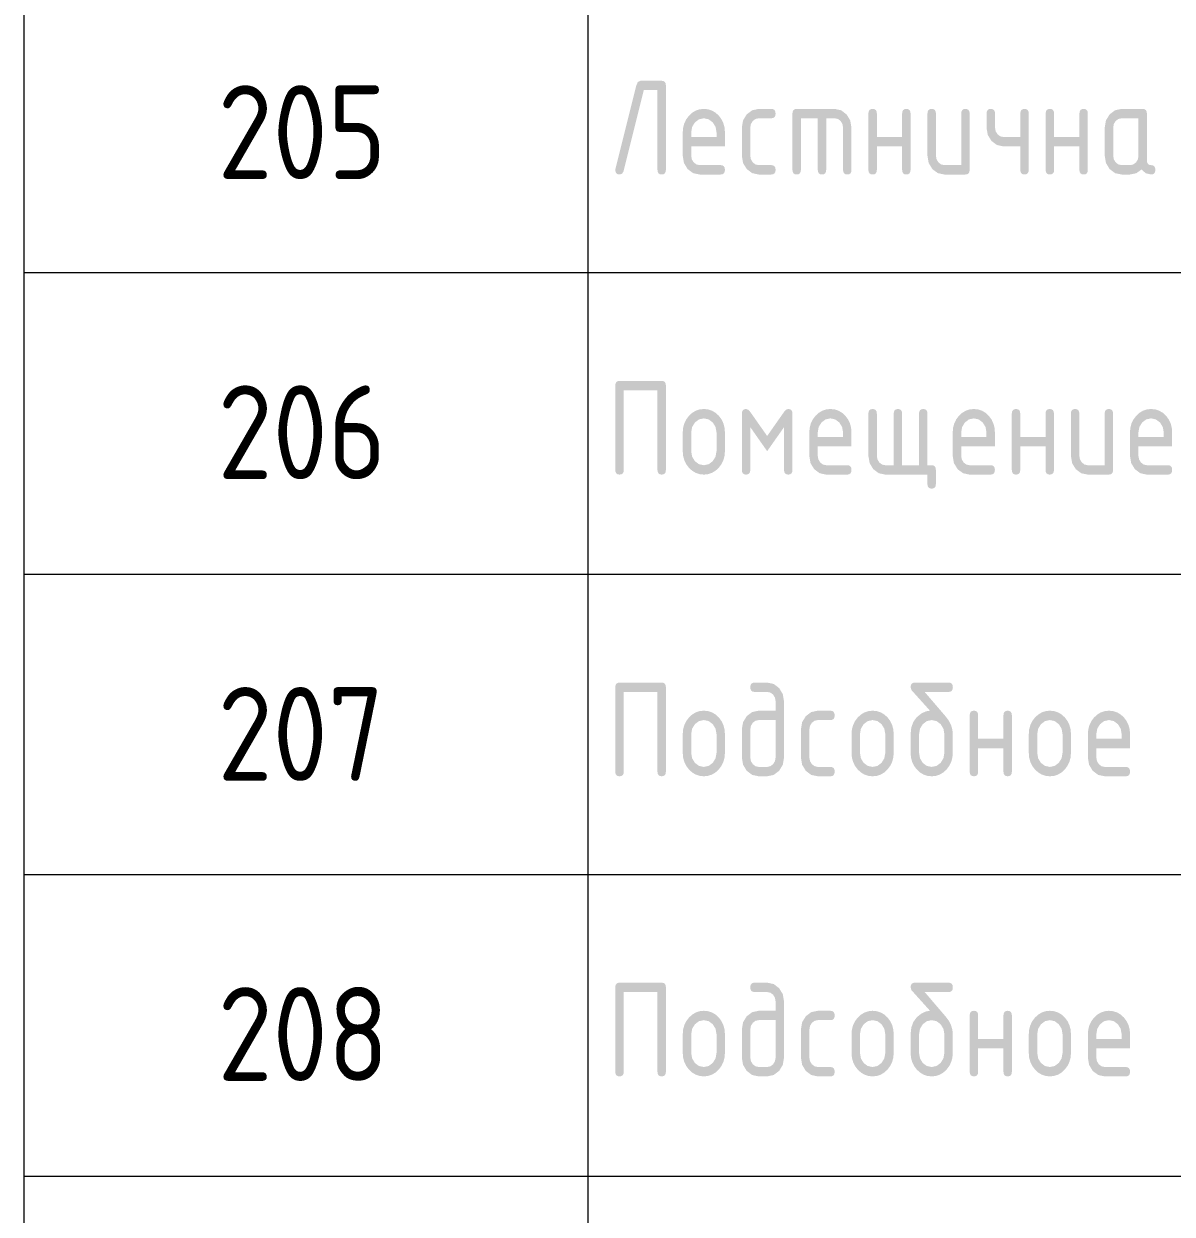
# Model space of a CAD drawing. Header units: millimetres. Extents: x -33838 to 476301, y -41806 to 120107.
# Drawn here: x 165623 to 168683, y 11794 to 14968 of the extents above; entities that cross this region are included whole.
import ezdxf

# ---------------------------------------------------------------- set-up
doc = ezdxf.new("R2010")
doc.units = ezdxf.units.MM
doc.layers.add('0_АР', color=8, linetype='Continuous', lineweight=20)
doc.styles.add('PIK', font='isocpeur.ttf', dxfattribs={"width": 0.9, "height": 250})

msp = doc.modelspace()

# ---------------------------------------------------------------- hatches: boundary and pattern name
at = {"layer": '0_АР'}
h = msp.add_hatch(color=7, dxfattribs=at)
h.dxf.hatch_style = 2
h.paths.add_polyline_path([(167265.74546, 14816.09417), (167322.30006, 14816.09417), (167327.21966, 14815.30957), (167330.73366, 14812.95917), (167332.84206, 14809.04817), (167333.54486, 14803.58167), (167333.54486, 14578.74087), (167332.84206, 14573.25117), (167330.73366, 14569.34267), (167327.21966, 14567.00517), (167322.30006, 14566.22837), (167317.38046, 14567.00517), (167313.86646, 14569.34267), (167311.75806, 14573.25117), (167311.05526, 14578.74087), (167311.05526, 14791.12417), (167274.61996, 14791.12417), (167220.65596, 14574.93757), (167216.85946, 14568.39187), (167209.96246, 14566.22837), (167205.01096, 14567.00517), (167201.48056, 14569.34267), (167199.36616, 14573.25117), (167198.66256, 14578.74087), (167199.54446, 14583.26087), (167254.55576, 14803.58167), (167258.88966, 14812.95917)])
h = msp.add_hatch(color=7, dxfattribs=at)
h.paths.add_polyline_path([(167434.65076, 14716.15887), (167421.71106, 14713.39597), (167410.83826, 14705.13457), (167403.42446, 14693.02167), (167400.97156, 14678.67627), (167400.97156, 14666.16367), (167468.38516, 14666.16367), (167468.38516, 14678.67627), (167465.90476, 14693.02167), (167458.46326, 14705.13457), (167447.54926, 14713.39597)])
h.paths.add_polyline_path([(167400.97156, 14641.19357), (167400.97156, 14616.22357), (167402.62516, 14606.68067), (167407.58616, 14598.58467), (167414.83466, 14593.03117), (167423.40606, 14591.19837), (167479.57486, 14591.19837), (167484.49446, 14590.41467), (167488.00846, 14588.07027), (167490.11686, 14584.17557), (167490.81966, 14578.74087), (167490.11686, 14573.25117), (167488.00846, 14569.34267), (167484.49446, 14567.00517), (167479.57486, 14566.22837), (167423.40606, 14566.22837), (167406.00136, 14569.83187), (167391.49066, 14580.67017), (167381.69276, 14596.79317), (167378.42686, 14616.22357), (167378.42686, 14678.67627), (167379.45086, 14691.14057), (167382.52656, 14702.65407), (167387.65886, 14713.21677), (167394.85306, 14722.82857), (167403.51316, 14730.82727), (167413.03626, 14736.54697), (167423.41726, 14739.98257), (167434.65076, 14741.12897), (167446.01016, 14739.99377), (167456.44446, 14736.59517), (167465.95896, 14730.94347), (167474.55876, 14723.04907), (167481.65746, 14713.48807), (167486.74066, 14702.90907), (167489.79816, 14691.30687), (167490.81966, 14678.67627), (167490.81966, 14641.19357)])
h = msp.add_hatch(color=7, dxfattribs=at)
h.dxf.hatch_style = 2
h.paths.add_polyline_path([(167558.42246, 14691.18887), (167558.42246, 14616.22357), (167560.07616, 14606.68067), (167565.03706, 14598.58467), (167572.28556, 14593.03117), (167580.85696, 14591.19837), (167614.59136, 14591.19837), (167619.51096, 14590.41467), (167623.02496, 14588.07027), (167625.13336, 14584.17557), (167625.83616, 14578.74087), (167625.13336, 14573.25117), (167623.02496, 14569.34267), (167619.51096, 14567.00517), (167614.59136, 14566.22837), (167580.85696, 14566.22837), (167563.45236, 14569.83187), (167548.94156, 14580.67017), (167539.14376, 14596.79317), (167535.87776, 14616.22357), (167535.87776, 14691.18887), (167539.14376, 14710.54337), (167548.94156, 14726.63197), (167563.45236, 14737.49777), (167580.85696, 14741.12897), (167614.59136, 14741.12897), (167619.51096, 14740.34427), (167623.02496, 14737.99387), (167625.13336, 14734.08287), (167625.83616, 14728.61637), (167625.13336, 14723.15847), (167623.02496, 14719.26637), (167619.51096, 14716.93487), (167614.59136, 14716.15887), (167580.85696, 14716.15887), (167572.16846, 14714.31227), (167564.92686, 14708.82777), (167560.04166, 14700.77307)])
h = msp.add_hatch(color=7, dxfattribs=at)
h.dxf.hatch_style = 2
h.paths.add_polyline_path([(167682.00096, 14741.12897), (167783.09386, 14741.12897), (167800.40196, 14737.46337), (167814.89896, 14726.52177), (167824.72436, 14710.40557), (167828.01786, 14691.18887), (167828.01786, 14578.74087), (167827.31596, 14573.25117), (167825.21356, 14569.34267), (167821.71596, 14567.00517), (167816.82816, 14566.22837), (167811.90866, 14567.00517), (167808.39466, 14569.34267), (167806.28626, 14573.25117), (167805.58346, 14578.74087), (167805.58346, 14691.18887), (167803.94356, 14700.91087), (167799.07906, 14708.93797), (167791.85126, 14714.34677), (167783.09386, 14716.15887), (167760.65936, 14716.15887), (167760.65936, 14578.74087), (167759.95656, 14573.25117), (167757.84816, 14569.34267), (167754.33416, 14567.00517), (167749.41456, 14566.22837), (167744.49496, 14567.00517), (167740.98096, 14569.34267), (167738.87256, 14573.25117), (167738.16976, 14578.74087), (167738.16976, 14716.15887), (167693.24576, 14716.15887), (167693.24576, 14578.74087), (167692.54296, 14573.25117), (167690.43456, 14569.34267), (167686.92056, 14567.00517), (167682.00096, 14566.22837), (167677.04946, 14567.00517), (167673.51916, 14569.34267), (167671.40466, 14573.25117), (167670.70106, 14578.74087), (167670.70106, 14728.61637), (167671.40466, 14734.08287), (167673.51916, 14737.99387), (167677.04946, 14740.34427)])
h = msp.add_hatch(color=7, dxfattribs=at)
h.dxf.hatch_style = 2
h.paths.add_polyline_path([(167895.63776, 14641.19357), (167895.63776, 14578.74087), (167894.93496, 14573.25117), (167892.82656, 14569.34267), (167889.31256, 14567.00517), (167884.39296, 14566.22837), (167879.44146, 14567.00517), (167875.91116, 14569.34267), (167873.79676, 14573.25117), (167873.09306, 14578.74087), (167873.09306, 14728.61637), (167873.79676, 14734.08287), (167875.91116, 14737.99387), (167879.44146, 14740.34427), (167884.39296, 14741.12897), (167889.31256, 14740.34427), (167892.82656, 14737.99387), (167894.93496, 14734.08287), (167895.63776, 14728.61637), (167895.63776, 14666.16367), (167963.05136, 14666.16367), (167963.05136, 14728.61637), (167963.74556, 14734.08287), (167965.83506, 14737.99387), (167969.33006, 14740.34427), (167974.24106, 14741.12897), (167979.16066, 14740.34427), (167982.67466, 14737.99387), (167984.78306, 14734.08287), (167985.48586, 14728.61637), (167985.48586, 14578.74087), (167984.78306, 14573.25117), (167982.67466, 14569.34267), (167979.16066, 14567.00517), (167974.24106, 14566.22837), (167969.33006, 14567.00517), (167965.83506, 14569.34267), (167963.74556, 14573.25117), (167963.05136, 14578.74087), (167963.05136, 14641.19357)])
h = msp.add_hatch(color=7, dxfattribs=at)
h.dxf.hatch_style = 2
h.paths.add_polyline_path([(168142.93676, 14728.61637), (168142.93676, 14578.74087), (168142.23396, 14573.25117), (168140.12556, 14569.34267), (168136.61156, 14567.00517), (168131.69196, 14566.22837), (168075.52316, 14566.22837), (168058.11856, 14569.83187), (168043.60776, 14580.67017), (168033.80996, 14596.79317), (168030.54396, 14616.22357), (168030.54396, 14728.61637), (168031.24766, 14734.08287), (168033.36206, 14737.99387), (168036.89246, 14740.34427), (168041.84386, 14741.12897), (168046.76346, 14740.34427), (168050.27746, 14737.99387), (168052.38586, 14734.08287), (168053.08866, 14728.61637), (168053.08866, 14616.22357), (168054.74236, 14606.68067), (168059.70326, 14598.58467), (168066.95176, 14593.03117), (168075.52316, 14591.19837), (168120.50236, 14591.19837), (168120.50236, 14728.61637), (168121.19646, 14734.08287), (168123.28596, 14737.99387), (168126.78096, 14740.34427), (168131.69196, 14741.12897), (168136.61156, 14740.34427), (168140.12556, 14737.99387), (168142.23396, 14734.08287)])
h = msp.add_hatch(color=7, dxfattribs=at)
h.dxf.hatch_style = 2
h.paths.add_polyline_path([(168300.38776, 14728.61637), (168300.38776, 14578.74087), (168299.68496, 14573.25117), (168297.57656, 14569.34267), (168294.06256, 14567.00517), (168289.14296, 14566.22837), (168284.23196, 14567.00517), (168280.73686, 14569.34267), (168278.64746, 14573.25117), (168277.95326, 14578.74087), (168277.95326, 14641.19357), (168232.97406, 14641.19357), (168215.77616, 14644.79027), (168201.22406, 14655.58037), (168191.30226, 14671.42087), (168187.99496, 14690.19667), (168187.99496, 14728.61637), (168188.69856, 14734.08287), (168190.81296, 14737.99387), (168194.34336, 14740.34427), (168199.29486, 14741.12897), (168204.21446, 14740.34427), (168207.72846, 14737.99387), (168209.83686, 14734.08287), (168210.53966, 14728.61637), (168210.53966, 14691.18887), (168212.19326, 14681.64597), (168217.15416, 14673.54997), (168224.40266, 14667.99647), (168232.97406, 14666.16367), (168277.95326, 14666.16367), (168277.95326, 14728.61637), (168278.64746, 14734.08287), (168280.73686, 14737.99387), (168284.23196, 14740.34427), (168289.14296, 14741.12897), (168294.06256, 14740.34427), (168297.57656, 14737.99387), (168299.68496, 14734.08287)])
h = msp.add_hatch(color=7, dxfattribs=at)
h.dxf.hatch_style = 2
h.paths.add_polyline_path([(168367.99056, 14641.19357), (168367.99056, 14578.74087), (168367.28776, 14573.25117), (168365.17936, 14569.34267), (168361.66536, 14567.00517), (168356.74576, 14566.22837), (168351.79426, 14567.00517), (168348.26396, 14569.34267), (168346.14956, 14573.25117), (168345.44586, 14578.74087), (168345.44586, 14728.61637), (168346.14956, 14734.08287), (168348.26396, 14737.99387), (168351.79426, 14740.34427), (168356.74576, 14741.12897), (168361.66536, 14740.34427), (168365.17936, 14737.99387), (168367.28776, 14734.08287), (168367.99056, 14728.61637), (168367.99056, 14666.16367), (168435.40416, 14666.16367), (168435.40416, 14728.61637), (168436.09836, 14734.08287), (168438.18786, 14737.99387), (168441.68286, 14740.34427), (168446.59386, 14741.12897), (168451.51346, 14740.34427), (168455.02746, 14737.99387), (168457.13586, 14734.08287), (168457.83866, 14728.61637), (168457.83866, 14578.74087), (168457.13586, 14573.25117), (168455.02746, 14569.34267), (168451.51346, 14567.00517), (168446.59386, 14566.22837), (168441.68286, 14567.00517), (168438.18786, 14569.34267), (168436.09836, 14573.25117), (168435.40416, 14578.74087), (168435.40416, 14641.19357)])
h = msp.add_hatch(color=7, dxfattribs=at)
h.paths.add_polyline_path([(168637.77916, 14578.74087), (168637.07636, 14573.25117), (168634.96796, 14569.34267), (168631.45396, 14567.00517), (168626.53436, 14566.22837), (168612.26476, 14569.53567), (168600.84776, 14579.45747), (168586.99156, 14569.53567), (168570.36556, 14566.22837), (168547.87596, 14566.22837), (168530.47136, 14569.83187), (168515.96056, 14580.67017), (168506.16276, 14596.79317), (168502.89676, 14616.22357), (168502.89676, 14691.18887), (168506.16276, 14710.54337), (168515.96056, 14726.63197), (168530.47136, 14737.49777), (168547.87596, 14741.12897), (168604.04476, 14741.12897), (168608.96436, 14740.34427), (168612.47836, 14737.99387), (168614.58676, 14734.08287), (168615.28956, 14728.61637), (168615.28956, 14603.71097), (168615.99236, 14598.22117), (168618.10076, 14594.31277), (168621.61476, 14591.97527), (168626.53436, 14591.19837), (168631.45396, 14590.41467), (168634.96796, 14588.07027), (168637.07636, 14584.17557)])
h.paths.add_polyline_path([(168592.85516, 14716.15887), (168547.87596, 14716.15887), (168539.18746, 14714.31227), (168531.94586, 14708.82777), (168527.06066, 14700.77307), (168525.44146, 14691.18887), (168525.44146, 14616.22357), (168527.09516, 14606.68067), (168532.05606, 14598.58467), (168539.30456, 14593.03117), (168547.87596, 14591.19837), (168570.36556, 14591.19837), (168579.01276, 14593.01737), (168586.29566, 14598.47447), (168591.20836, 14606.56347), (168592.85516, 14616.22357)])
h = msp.add_hatch(color=7, dxfattribs=at)
h.dxf.hatch_style = 2
h.paths.add_polyline_path([(167209.96246, 14015.99247), (167322.30006, 14015.99247), (167327.21966, 14015.20787), (167330.73366, 14012.85747), (167332.84206, 14008.94637), (167333.54486, 14003.47987), (167333.54486, 13778.63917), (167332.84206, 13773.14947), (167330.73366, 13769.24097), (167327.21966, 13766.90347), (167322.30006, 13766.12657), (167317.38046, 13766.90347), (167313.86646, 13769.24097), (167311.75806, 13773.14947), (167311.05526, 13778.63917), (167311.05526, 13991.02247), (167221.20726, 13991.02247), (167221.20726, 13778.63917), (167220.50446, 13773.14947), (167218.39606, 13769.24097), (167214.88206, 13766.90347), (167209.96246, 13766.12657), (167205.01096, 13766.90347), (167201.48056, 13769.24097), (167199.36616, 13773.14947), (167198.66256, 13778.63917), (167198.66256, 14003.47987), (167199.36616, 14008.94637), (167201.48056, 14012.85747), (167205.01096, 14015.20787)])
h = msp.add_hatch(color=7, dxfattribs=at)
h.paths.add_polyline_path([(167378.42686, 13828.57927), (167378.42686, 13878.57457), (167379.45086, 13891.03887), (167382.52656, 13902.55237), (167387.65886, 13913.11507), (167394.85306, 13922.72687), (167403.51316, 13930.72547), (167413.03626, 13936.44527), (167423.41726, 13939.88087), (167434.65076, 13941.02717), (167446.01016, 13939.89207), (167456.44446, 13936.49347), (167465.95896, 13930.84177), (167474.55876, 13922.94737), (167481.65746, 13913.38637), (167486.74066, 13902.80737), (167489.79816, 13891.20507), (167490.81966, 13878.57457), (167490.81966, 13828.57927), (167489.78786, 13816.08307), (167486.69936, 13804.55317), (167481.56436, 13793.98447), (167474.39346, 13784.37187), (167465.74196, 13776.38177), (167456.23776, 13770.68107), (167445.87576, 13767.26437), (167434.65076, 13766.12657), (167423.41726, 13767.26437), (167413.03626, 13770.68107), (167403.51316, 13776.38177), (167394.85306, 13784.37187), (167387.65886, 13793.98447), (167382.52656, 13804.55317), (167379.45086, 13816.08307)])
h.paths.add_polyline_path([(167468.38516, 13828.57927), (167468.38516, 13878.57457), (167465.90476, 13892.91987), (167458.46326, 13905.03287), (167447.54926, 13913.29417), (167434.65076, 13916.05717), (167421.71106, 13913.29417), (167410.83826, 13905.03287), (167403.42446, 13892.91987), (167400.97156, 13878.57457), (167400.97156, 13828.57927), (167403.41066, 13814.06857), (167410.72806, 13801.95557), (167421.59386, 13793.79757), (167434.65076, 13791.09667), (167447.54926, 13793.83207), (167458.46326, 13802.06587), (167465.90476, 13814.18567)])
h = msp.add_hatch(color=7, dxfattribs=at)
h.dxf.hatch_style = 2
h.paths.add_polyline_path([(167603.34656, 13828.57927), (167558.42246, 13892.57537), (167558.42246, 13778.63917), (167557.71966, 13773.14947), (167555.61126, 13769.24097), (167552.09726, 13766.90347), (167547.17766, 13766.12657), (167542.22626, 13766.90347), (167538.69586, 13769.24097), (167536.58146, 13773.14947), (167535.87776, 13778.63917), (167535.87776, 13928.51467), (167536.58146, 13933.98117), (167538.69586, 13937.89217), (167542.22626, 13940.24257), (167547.17766, 13941.02717), (167552.75876, 13939.04287), (167558.42246, 13933.08967), (167603.34656, 13869.09357), (167648.27056, 13933.08967), (167653.89296, 13939.04287), (167659.51536, 13941.02717), (167664.43496, 13940.24257), (167667.94896, 13937.89217), (167670.05736, 13933.98117), (167670.76016, 13928.51467), (167670.76016, 13778.63917), (167670.05736, 13773.14947), (167667.94896, 13769.24097), (167664.43496, 13766.90347), (167659.51536, 13766.12657), (167654.59576, 13766.90347), (167651.08176, 13769.24097), (167648.97336, 13773.14947), (167648.27056, 13778.63917), (167648.27056, 13892.57537)])
h = msp.add_hatch(color=7, dxfattribs=at)
h.paths.add_polyline_path([(167771.86606, 13916.05717), (167758.92626, 13913.29417), (167748.05356, 13905.03287), (167740.63976, 13892.91987), (167738.18686, 13878.57457), (167738.18686, 13866.06197), (167805.60046, 13866.06197), (167805.60046, 13878.57457), (167803.11996, 13892.91987), (167795.67856, 13905.03287), (167784.76456, 13913.29417)])
h.paths.add_polyline_path([(167738.18686, 13841.09187), (167738.18686, 13816.12187), (167739.84046, 13806.57887), (167744.80136, 13798.48297), (167752.04986, 13792.92947), (167760.62126, 13791.09667), (167816.79016, 13791.09667), (167821.70976, 13790.31287), (167825.22376, 13787.96847), (167827.33216, 13784.07387), (167828.03496, 13778.63917), (167827.33216, 13773.14947), (167825.22376, 13769.24097), (167821.70976, 13766.90347), (167816.79016, 13766.12657), (167760.62126, 13766.12657), (167743.21666, 13769.73017), (167728.70596, 13780.56847), (167718.90806, 13796.69147), (167715.64216, 13816.12187), (167715.64216, 13878.57457), (167716.66616, 13891.03887), (167719.74176, 13902.55237), (167724.87416, 13913.11507), (167732.06836, 13922.72687), (167740.72846, 13930.72547), (167750.25156, 13936.44527), (167760.63246, 13939.88087), (167771.86606, 13941.02717), (167783.22546, 13939.89207), (167793.65976, 13936.49347), (167803.17426, 13930.84177), (167811.77406, 13922.94737), (167818.87266, 13913.38637), (167823.95596, 13902.80737), (167827.01346, 13891.20507), (167828.03496, 13878.57457), (167828.03496, 13841.09187)])
h = msp.add_hatch(color=7, dxfattribs=at)
h.dxf.hatch_style = 2
h.paths.add_polyline_path([(168030.40986, 13766.12657), (167918.07226, 13766.12657), (167900.66756, 13769.76467), (167886.15686, 13780.67867), (167876.35896, 13796.82927), (167873.09306, 13816.12187), (167873.09306, 13928.51467), (167873.79676, 13933.98117), (167875.91116, 13937.89217), (167879.44146, 13940.24257), (167884.39296, 13941.02717), (167889.31256, 13940.24257), (167892.82656, 13937.89217), (167894.93496, 13933.98117), (167895.63776, 13928.51467), (167895.63776, 13816.12187), (167897.29136, 13806.57887), (167902.25236, 13798.48297), (167909.50086, 13792.92947), (167918.07226, 13791.09667), (167940.56176, 13791.09667), (167940.56176, 13928.51467), (167941.26456, 13933.98117), (167943.37296, 13937.89217), (167946.88696, 13940.24257), (167951.80656, 13941.02717), (167956.72616, 13940.24257), (167960.24016, 13937.89217), (167962.34856, 13933.98117), (167963.05136, 13928.51467), (167963.05136, 13791.09667), (168007.97546, 13791.09667), (168007.97546, 13928.51467), (168008.67826, 13933.98117), (168010.78666, 13937.89217), (168014.30066, 13940.24257), (168019.22026, 13941.02717), (168024.10796, 13940.24257), (168027.60556, 13937.89217), (168029.70796, 13933.98117), (168030.40986, 13928.51467), (168030.40986, 13791.09667), (168041.65466, 13791.09667), (168046.58286, 13790.31287), (168050.11586, 13787.96847), (168052.24316, 13784.07387), (168052.95456, 13778.63917), (168052.95456, 13741.15657), (168052.24316, 13735.69007), (168050.11586, 13731.77897), (168046.58286, 13729.42857), (168041.65466, 13728.64397), (168036.73506, 13729.42857), (168033.22106, 13731.77897), (168031.11266, 13735.69007), (168030.40986, 13741.15657)])
h = msp.add_hatch(color=7, dxfattribs=at)
h.paths.add_polyline_path([(168154.02246, 13916.05717), (168141.08266, 13913.29417), (168130.20996, 13905.03287), (168122.79606, 13892.91987), (168120.34316, 13878.57457), (168120.34316, 13866.06197), (168187.75676, 13866.06197), (168187.75676, 13878.57457), (168185.27636, 13892.91987), (168177.83496, 13905.03287), (168166.92086, 13913.29417)])
h.paths.add_polyline_path([(168120.34316, 13841.09187), (168120.34316, 13816.12187), (168121.99686, 13806.57887), (168126.95776, 13798.48297), (168134.20626, 13792.92947), (168142.77766, 13791.09667), (168198.94646, 13791.09667), (168203.86606, 13790.31287), (168207.38006, 13787.96847), (168209.48846, 13784.07387), (168210.19126, 13778.63917), (168209.48846, 13773.14947), (168207.38006, 13769.24097), (168203.86606, 13766.90347), (168198.94646, 13766.12657), (168142.77766, 13766.12657), (168125.37306, 13769.73017), (168110.86226, 13780.56847), (168101.06446, 13796.69147), (168097.79846, 13816.12187), (168097.79846, 13878.57457), (168098.82256, 13891.03887), (168101.89816, 13902.55237), (168107.03046, 13913.11507), (168114.22466, 13922.72687), (168122.88476, 13930.72547), (168132.40786, 13936.44527), (168142.78886, 13939.88087), (168154.02246, 13941.02717), (168165.38176, 13939.89207), (168175.81606, 13936.49347), (168185.33056, 13930.84177), (168193.93046, 13922.94737), (168201.02906, 13913.38637), (168206.11226, 13902.80737), (168209.16976, 13891.20507), (168210.19126, 13878.57457), (168210.19126, 13841.09187)])
h = msp.add_hatch(color=7, dxfattribs=at)
h.dxf.hatch_style = 2
h.paths.add_polyline_path([(168277.79416, 13841.09187), (168277.79416, 13778.63917), (168277.09136, 13773.14947), (168274.98296, 13769.24097), (168271.46896, 13766.90347), (168266.54936, 13766.12657), (168261.59786, 13766.90347), (168258.06746, 13769.24097), (168255.95306, 13773.14947), (168255.24936, 13778.63917), (168255.24936, 13928.51467), (168255.95306, 13933.98117), (168258.06746, 13937.89217), (168261.59786, 13940.24257), (168266.54936, 13941.02717), (168271.46896, 13940.24257), (168274.98296, 13937.89217), (168277.09136, 13933.98117), (168277.79416, 13928.51467), (168277.79416, 13866.06197), (168345.20776, 13866.06197), (168345.20776, 13928.51467), (168345.90196, 13933.98117), (168347.99136, 13937.89217), (168351.48646, 13940.24257), (168356.39746, 13941.02717), (168361.31696, 13940.24257), (168364.83096, 13937.89217), (168366.93936, 13933.98117), (168367.64216, 13928.51467), (168367.64216, 13778.63917), (168366.93936, 13773.14947), (168364.83096, 13769.24097), (168361.31696, 13766.90347), (168356.39746, 13766.12657), (168351.48646, 13766.90347), (168347.99136, 13769.24097), (168345.90196, 13773.14947), (168345.20776, 13778.63917), (168345.20776, 13841.09187)])
h = msp.add_hatch(color=7, dxfattribs=at)
h.dxf.hatch_style = 2
h.paths.add_polyline_path([(168525.09316, 13928.51467), (168525.09316, 13778.63917), (168524.39036, 13773.14947), (168522.28196, 13769.24097), (168518.76796, 13766.90347), (168513.84836, 13766.12657), (168457.67946, 13766.12657), (168440.27486, 13769.73017), (168425.76416, 13780.56847), (168415.96626, 13796.69147), (168412.70036, 13816.12187), (168412.70036, 13928.51467), (168413.40396, 13933.98117), (168415.51846, 13937.89217), (168419.04876, 13940.24257), (168424.00026, 13941.02717), (168428.91986, 13940.24257), (168432.43386, 13937.89217), (168434.54226, 13933.98117), (168435.24506, 13928.51467), (168435.24506, 13816.12187), (168436.89866, 13806.57887), (168441.85966, 13798.48297), (168449.10816, 13792.92947), (168457.67946, 13791.09667), (168502.65866, 13791.09667), (168502.65866, 13928.51467), (168503.35286, 13933.98117), (168505.44236, 13937.89217), (168508.93736, 13940.24257), (168513.84836, 13941.02717), (168518.76796, 13940.24257), (168522.28196, 13937.89217), (168524.39036, 13933.98117)])
h = msp.add_hatch(color=7, dxfattribs=at)
h.paths.add_polyline_path([(168626.37526, 13916.05717), (168613.43546, 13913.29417), (168602.56276, 13905.03287), (168595.14886, 13892.91987), (168592.69596, 13878.57457), (168592.69596, 13866.06197), (168660.10956, 13866.06197), (168660.10956, 13878.57457), (168657.62916, 13892.91987), (168650.18776, 13905.03287), (168639.27366, 13913.29417)])
h.paths.add_polyline_path([(168592.69596, 13841.09187), (168592.69596, 13816.12187), (168594.34966, 13806.57887), (168599.31056, 13798.48297), (168606.55906, 13792.92947), (168615.13046, 13791.09667), (168671.29926, 13791.09667), (168676.21886, 13790.31287), (168679.73286, 13787.96847), (168681.84126, 13784.07387), (168682.54406, 13778.63917), (168681.84126, 13773.14947), (168679.73286, 13769.24097), (168676.21886, 13766.90347), (168671.29926, 13766.12657), (168615.13046, 13766.12657), (168597.72586, 13769.73017), (168583.21506, 13780.56847), (168573.41726, 13796.69147), (168570.15126, 13816.12187), (168570.15126, 13878.57457), (168571.17536, 13891.03887), (168574.25096, 13902.55237), (168579.38326, 13913.11507), (168586.57746, 13922.72687), (168595.23756, 13930.72547), (168604.76066, 13936.44527), (168615.14166, 13939.88087), (168626.37526, 13941.02717), (168637.73456, 13939.89207), (168648.16886, 13936.49347), (168657.68336, 13930.84177), (168666.28326, 13922.94737), (168673.38186, 13913.38637), (168678.46506, 13902.80737), (168681.52256, 13891.20507), (168682.54406, 13878.57457), (168682.54406, 13841.09187)])
h = msp.add_hatch(color=7, dxfattribs=at)
h.dxf.hatch_style = 2
h.paths.add_polyline_path([(167209.96246, 13211.65747), (167322.30006, 13211.65747), (167327.21966, 13210.87277), (167330.73366, 13208.52237), (167332.84206, 13204.61137), (167333.54486, 13199.14487), (167333.54486, 12974.30417), (167332.84206, 12968.81437), (167330.73366, 12964.90587), (167327.21966, 12962.56837), (167322.30006, 12961.79157), (167317.38046, 12962.56837), (167313.86646, 12964.90587), (167311.75806, 12968.81437), (167311.05526, 12974.30417), (167311.05526, 13186.68737), (167221.20726, 13186.68737), (167221.20726, 12974.30417), (167220.50446, 12968.81437), (167218.39606, 12964.90587), (167214.88206, 12962.56837), (167209.96246, 12961.79157), (167205.01096, 12962.56837), (167201.48056, 12964.90587), (167199.36616, 12968.81437), (167198.66256, 12974.30417), (167198.66256, 13199.14487), (167199.36616, 13204.61137), (167201.48056, 13208.52237), (167205.01096, 13210.87277)])
h = msp.add_hatch(color=7, dxfattribs=at)
h.paths.add_polyline_path([(167648.27056, 13161.66217), (167648.27056, 13011.78677), (167644.97706, 12992.35647), (167635.15166, 12976.23337), (167620.65466, 12965.39507), (167603.34656, 12961.79157), (167580.85696, 12961.79157), (167563.45236, 12965.42957), (167548.94156, 12976.34357), (167539.14376, 12992.49427), (167535.87776, 13011.78677), (167535.87776, 13086.75207), (167539.15066, 13106.10657), (167548.99666, 13122.19517), (167563.50056, 13133.06097), (167580.85696, 13136.69217), (167625.83616, 13136.69217), (167625.83616, 13161.66217), (167624.19626, 13171.41177), (167619.33176, 13179.46647), (167612.10396, 13184.87527), (167603.34656, 13186.68737), (167569.61216, 13186.68737), (167564.70116, 13187.46337), (167561.20616, 13189.79487), (167559.11666, 13193.68697), (167558.42246, 13199.14487), (167559.11666, 13204.61137), (167561.20616, 13208.52237), (167564.70116, 13210.87277), (167569.61216, 13211.65747), (167603.34656, 13211.65747), (167620.72356, 13207.99187), (167635.20676, 13197.05017), (167645.00466, 13180.92717)])
h.paths.add_polyline_path([(167625.83616, 13011.78677), (167625.83616, 13111.72207), (167580.85696, 13111.72207), (167572.16846, 13109.87557), (167564.92686, 13104.39097), (167560.04166, 13096.33627), (167558.42246, 13086.75207), (167558.42246, 13011.78677), (167560.07616, 13002.24387), (167565.03706, 12994.14787), (167572.28556, 12988.59437), (167580.85696, 12986.76157), (167603.34656, 12986.76157), (167611.99376, 12988.58057), (167619.27666, 12994.03767), (167624.18936, 13002.12667)])
h = msp.add_hatch(color=7, dxfattribs=at)
h.paths.add_polyline_path([(168097.99566, 13074.23947), (168097.99566, 13024.24427), (168096.96386, 13011.74797), (168093.87536, 13000.21817), (168088.74046, 12989.64947), (168081.56946, 12980.03677), (168072.91796, 12972.04677), (168063.41386, 12966.34597), (168053.05186, 12962.92927), (168041.82686, 12961.79157), (168030.59326, 12962.92927), (168020.21236, 12966.34597), (168010.68926, 12972.04677), (168002.02916, 12980.03677), (167994.83486, 12989.64947), (167989.70256, 13000.21817), (167986.62696, 13011.74797), (167985.60286, 13024.24427), (167985.60286, 13074.23947), (167987.42276, 13091.79997), (167992.88586, 13106.86447), (168001.99726, 13119.43827), (168014.76216, 13129.52637), (168026.42036, 13134.88687), (168037.25176, 13136.69217), (167987.86286, 13191.59317), (167985.60286, 13198.97947), (167986.30656, 13204.51837), (167988.42096, 13208.48107), (167991.95136, 13210.86247), (167996.90286, 13211.65747), (168086.97136, 13211.65747), (168091.85916, 13210.87277), (168095.35676, 13208.52237), (168097.45916, 13204.61137), (168098.16106, 13199.14487), (168097.45916, 13193.68697), (168095.35676, 13189.79487), (168091.85916, 13187.46337), (168086.97136, 13186.68737), (168023.08556, 13186.68737), (168079.64026, 13120.59667), (168087.67076, 13109.60937), (168093.40686, 13098.22417), (168096.84846, 13086.43597)])
h.paths.add_polyline_path([(168075.56126, 13024.24427), (168075.56126, 13074.23947), (168073.08076, 13088.58487), (168065.63936, 13100.69777), (168054.72526, 13108.95917), (168041.82686, 13111.72207), (168028.88706, 13108.95917), (168018.01436, 13100.69777), (168010.60056, 13088.58487), (168008.14756, 13074.23947), (168008.14756, 13024.24427), (168010.58676, 13009.73347), (168017.90416, 12997.62057), (168028.76996, 12989.46257), (168041.82686, 12986.76157), (168054.72526, 12989.49697), (168065.63936, 12997.73077), (168073.08076, 13009.85057)])
h = msp.add_hatch(color=7, dxfattribs=at)
h.paths.add_polyline_path([(167378.42686, 13024.24427), (167378.42686, 13074.23947), (167379.45086, 13086.70377), (167382.52656, 13098.21727), (167387.65886, 13108.77997), (167394.85306, 13118.39177), (167403.51316, 13126.39047), (167413.03626, 13132.11017), (167423.41726, 13135.54577), (167434.65076, 13136.69217), (167446.01016, 13135.55697), (167456.44446, 13132.15837), (167465.95896, 13126.50667), (167474.55876, 13118.61227), (167481.65746, 13109.05127), (167486.74066, 13098.47227), (167489.79816, 13086.87007), (167490.81966, 13074.23947), (167490.81966, 13024.24427), (167489.78786, 13011.74797), (167486.69936, 13000.21817), (167481.56436, 12989.64947), (167474.39346, 12980.03677), (167465.74196, 12972.04677), (167456.23776, 12966.34597), (167445.87576, 12962.92927), (167434.65076, 12961.79157), (167423.41726, 12962.92927), (167413.03626, 12966.34597), (167403.51316, 12972.04677), (167394.85306, 12980.03677), (167387.65886, 12989.64947), (167382.52656, 13000.21817), (167379.45086, 13011.74797)])
h.paths.add_polyline_path([(167468.38516, 13024.24427), (167468.38516, 13074.23947), (167465.90476, 13088.58487), (167458.46326, 13100.69777), (167447.54926, 13108.95917), (167434.65076, 13111.72207), (167421.71106, 13108.95917), (167410.83826, 13100.69777), (167403.42446, 13088.58487), (167400.97156, 13074.23947), (167400.97156, 13024.24427), (167403.41066, 13009.73347), (167410.72806, 12997.62057), (167421.59386, 12989.46257), (167434.65076, 12986.76157), (167447.54926, 12989.49697), (167458.46326, 12997.73077), (167465.90476, 13009.85057)])
h = msp.add_hatch(color=7, dxfattribs=at)
h.dxf.hatch_style = 2
h.paths.add_polyline_path([(167715.87346, 13086.75207), (167715.87346, 13011.78677), (167717.52706, 13002.24387), (167722.48796, 12994.14787), (167729.73646, 12988.59437), (167738.30786, 12986.76157), (167772.04226, 12986.76157), (167776.96186, 12985.97787), (167780.47586, 12983.63347), (167782.58426, 12979.73877), (167783.28706, 12974.30417), (167782.58426, 12968.81437), (167780.47586, 12964.90587), (167776.96186, 12962.56837), (167772.04226, 12961.79157), (167738.30786, 12961.79157), (167720.90326, 12965.39507), (167706.39256, 12976.23337), (167696.59466, 12992.35647), (167693.32876, 13011.78677), (167693.32876, 13086.75207), (167696.59466, 13106.10657), (167706.39256, 13122.19517), (167720.90326, 13133.06097), (167738.30786, 13136.69217), (167772.04226, 13136.69217), (167776.96186, 13135.90757), (167780.47586, 13133.55707), (167782.58426, 13129.64607), (167783.28706, 13124.17957), (167782.58426, 13118.72167), (167780.47586, 13114.82957), (167776.96186, 13112.49807), (167772.04226, 13111.72207), (167738.30786, 13111.72207), (167729.61936, 13109.87557), (167722.37776, 13104.39097), (167717.49266, 13096.33627)])
h = msp.add_hatch(color=7, dxfattribs=at)
h.paths.add_polyline_path([(167828.15196, 13024.24427), (167828.15196, 13074.23947), (167829.17606, 13086.70377), (167832.25166, 13098.21727), (167837.38396, 13108.77997), (167844.57816, 13118.39177), (167853.23826, 13126.39047), (167862.76136, 13132.11017), (167873.14236, 13135.54577), (167884.37596, 13136.69217), (167895.73526, 13135.55697), (167906.16956, 13132.15837), (167915.68406, 13126.50667), (167924.28396, 13118.61227), (167931.38256, 13109.05127), (167936.46576, 13098.47227), (167939.52326, 13086.87007), (167940.54476, 13074.23947), (167940.54476, 13024.24427), (167939.51296, 13011.74797), (167936.42446, 13000.21817), (167931.28956, 12989.64947), (167924.11856, 12980.03677), (167915.46706, 12972.04677), (167905.96286, 12966.34597), (167895.60086, 12962.92927), (167884.37596, 12961.79157), (167873.14236, 12962.92927), (167862.76136, 12966.34597), (167853.23826, 12972.04677), (167844.57816, 12980.03677), (167837.38396, 12989.64947), (167832.25166, 13000.21817), (167829.17606, 13011.74797)])
h.paths.add_polyline_path([(167918.11026, 13024.24427), (167918.11026, 13074.23947), (167915.62986, 13088.58487), (167908.18846, 13100.69777), (167897.27436, 13108.95917), (167884.37596, 13111.72207), (167871.43616, 13108.95917), (167860.56346, 13100.69777), (167853.14956, 13088.58487), (167850.69666, 13074.23947), (167850.69666, 13024.24427), (167853.13576, 13009.73347), (167860.45316, 12997.62057), (167871.31906, 12989.46257), (167884.37596, 12986.76157), (167897.27436, 12989.49697), (167908.18846, 12997.73077), (167915.62986, 13009.85057)])
h = msp.add_hatch(color=7, dxfattribs=at)
h.dxf.hatch_style = 2
h.paths.add_polyline_path([(168165.59856, 13036.75677), (168165.59856, 12974.30417), (168164.89576, 12968.81437), (168162.78736, 12964.90587), (168159.27336, 12962.56837), (168154.35376, 12961.79157), (168149.40226, 12962.56837), (168145.87196, 12964.90587), (168143.75746, 12968.81437), (168143.05386, 12974.30417), (168143.05386, 13124.17957), (168143.75746, 13129.64607), (168145.87196, 13133.55707), (168149.40226, 13135.90757), (168154.35376, 13136.69217), (168159.27336, 13135.90757), (168162.78736, 13133.55707), (168164.89576, 13129.64607), (168165.59856, 13124.17957), (168165.59856, 13061.72687), (168233.01216, 13061.72687), (168233.01216, 13124.17957), (168233.70636, 13129.64607), (168235.79576, 13133.55707), (168239.29086, 13135.90757), (168244.20186, 13136.69217), (168249.12146, 13135.90757), (168252.63546, 13133.55707), (168254.74386, 13129.64607), (168255.44666, 13124.17957), (168255.44666, 12974.30417), (168254.74386, 12968.81437), (168252.63546, 12964.90587), (168249.12146, 12962.56837), (168244.20186, 12961.79157), (168239.29086, 12962.56837), (168235.79576, 12964.90587), (168233.70636, 12968.81437), (168233.01216, 12974.30417), (168233.01216, 13036.75677)])
h = msp.add_hatch(color=7, dxfattribs=at)
h.paths.add_polyline_path([(168300.50476, 13024.24427), (168300.50476, 13074.23947), (168301.52886, 13086.70377), (168304.60446, 13098.21727), (168309.73676, 13108.77997), (168316.93096, 13118.39177), (168325.59106, 13126.39047), (168335.11416, 13132.11017), (168345.49516, 13135.54577), (168356.72876, 13136.69217), (168368.08806, 13135.55697), (168378.52236, 13132.15837), (168388.03686, 13126.50667), (168396.63676, 13118.61227), (168403.73536, 13109.05127), (168408.81856, 13098.47227), (168411.87606, 13086.87007), (168412.89756, 13074.23947), (168412.89756, 13024.24427), (168411.86576, 13011.74797), (168408.77726, 13000.21817), (168403.64236, 12989.64947), (168396.47136, 12980.03677), (168387.81986, 12972.04677), (168378.31566, 12966.34597), (168367.95366, 12962.92927), (168356.72876, 12961.79157), (168345.49516, 12962.92927), (168335.11416, 12966.34597), (168325.59106, 12972.04677), (168316.93096, 12980.03677), (168309.73676, 12989.64947), (168304.60446, 13000.21817), (168301.52886, 13011.74797)])
h.paths.add_polyline_path([(168390.46306, 13024.24427), (168390.46306, 13074.23947), (168387.98266, 13088.58487), (168380.54126, 13100.69777), (168369.62716, 13108.95917), (168356.72876, 13111.72207), (168343.78896, 13108.95917), (168332.91626, 13100.69777), (168325.50236, 13088.58487), (168323.04946, 13074.23947), (168323.04946, 13024.24427), (168325.48856, 13009.73347), (168332.80596, 12997.62057), (168343.67186, 12989.46257), (168356.72876, 12986.76157), (168369.62716, 12989.49697), (168380.54126, 12997.73077), (168387.98266, 13009.85057)])
h = msp.add_hatch(color=7, dxfattribs=at)
h.paths.add_polyline_path([(168514.17966, 13111.72207), (168501.23986, 13108.95917), (168490.36716, 13100.69777), (168482.95336, 13088.58487), (168480.50036, 13074.23947), (168480.50036, 13061.72687), (168547.91406, 13061.72687), (168547.91406, 13074.23947), (168545.43356, 13088.58487), (168537.99216, 13100.69777), (168527.07806, 13108.95917)])
h.paths.add_polyline_path([(168480.50036, 13036.75677), (168480.50036, 13011.78677), (168482.15406, 13002.24387), (168487.11496, 12994.14787), (168494.36346, 12988.59437), (168502.93486, 12986.76157), (168559.10366, 12986.76157), (168564.02326, 12985.97787), (168567.53726, 12983.63347), (168569.64566, 12979.73877), (168570.34846, 12974.30417), (168569.64566, 12968.81437), (168567.53726, 12964.90587), (168564.02326, 12962.56837), (168559.10366, 12961.79157), (168502.93486, 12961.79157), (168485.53026, 12965.39507), (168471.01946, 12976.23337), (168461.22166, 12992.35647), (168457.95566, 13011.78677), (168457.95566, 13074.23947), (168458.97976, 13086.70377), (168462.05536, 13098.21727), (168467.18766, 13108.77997), (168474.38196, 13118.39177), (168483.04206, 13126.39047), (168492.56516, 13132.11017), (168502.94606, 13135.54577), (168514.17966, 13136.69217), (168525.53896, 13135.55697), (168535.97336, 13132.15837), (168545.48786, 13126.50667), (168554.08766, 13118.61227), (168561.18626, 13109.05127), (168566.26946, 13098.47227), (168569.32706, 13086.87007), (168570.34846, 13074.23947), (168570.34846, 13036.75677)])
h = msp.add_hatch(color=7, dxfattribs=at)
h.dxf.hatch_style = 2
h.paths.add_polyline_path([(167209.96246, 12411.55567), (167322.30006, 12411.55567), (167327.21966, 12410.77107), (167330.73366, 12408.42067), (167332.84206, 12404.50957), (167333.54486, 12399.04307), (167333.54486, 12174.20237), (167332.84206, 12168.71267), (167330.73366, 12164.80417), (167327.21966, 12162.46667), (167322.30006, 12161.68977), (167317.38046, 12162.46667), (167313.86646, 12164.80417), (167311.75806, 12168.71267), (167311.05526, 12174.20237), (167311.05526, 12386.58567), (167221.20726, 12386.58567), (167221.20726, 12174.20237), (167220.50446, 12168.71267), (167218.39606, 12164.80417), (167214.88206, 12162.46667), (167209.96246, 12161.68977), (167205.01096, 12162.46667), (167201.48056, 12164.80417), (167199.36616, 12168.71267), (167198.66256, 12174.20237), (167198.66256, 12399.04307), (167199.36616, 12404.50957), (167201.48056, 12408.42067), (167205.01096, 12410.77107)])
h = msp.add_hatch(color=7, dxfattribs=at)
h.paths.add_polyline_path([(167648.27056, 12361.56047), (167648.27056, 12211.68507), (167644.97706, 12192.25467), (167635.15166, 12176.13167), (167620.65466, 12165.29337), (167603.34656, 12161.68977), (167580.85696, 12161.68977), (167563.45236, 12165.32787), (167548.94156, 12176.24187), (167539.14376, 12192.39247), (167535.87776, 12211.68507), (167535.87776, 12286.65027), (167539.15066, 12306.00487), (167548.99666, 12322.09347), (167563.50056, 12332.95927), (167580.85696, 12336.59037), (167625.83616, 12336.59037), (167625.83616, 12361.56047), (167624.19626, 12371.31007), (167619.33176, 12379.36477), (167612.10396, 12384.77357), (167603.34656, 12386.58567), (167569.61216, 12386.58567), (167564.70116, 12387.36167), (167561.20616, 12389.69307), (167559.11666, 12393.58517), (167558.42246, 12399.04307), (167559.11666, 12404.50957), (167561.20616, 12408.42067), (167564.70116, 12410.77107), (167569.61216, 12411.55567), (167603.34656, 12411.55567), (167620.72356, 12407.89007), (167635.20676, 12396.94847), (167645.00466, 12380.82547)])
h.paths.add_polyline_path([(167625.83616, 12211.68507), (167625.83616, 12311.62037), (167580.85696, 12311.62037), (167572.16846, 12309.77377), (167564.92686, 12304.28917), (167560.04166, 12296.23457), (167558.42246, 12286.65027), (167558.42246, 12211.68507), (167560.07616, 12202.14217), (167565.03706, 12194.04617), (167572.28556, 12188.49267), (167580.85696, 12186.65987), (167603.34656, 12186.65987), (167611.99376, 12188.47887), (167619.27666, 12193.93587), (167624.18936, 12202.02497)])
h = msp.add_hatch(color=7, dxfattribs=at)
h.paths.add_polyline_path([(168097.99566, 12274.13777), (168097.99566, 12224.14247), (168096.96386, 12211.64627), (168093.87536, 12200.11637), (168088.74046, 12189.54767), (168081.56946, 12179.93507), (168072.91796, 12171.94497), (168063.41386, 12166.24427), (168053.05186, 12162.82757), (168041.82686, 12161.68977), (168030.59326, 12162.82757), (168020.21236, 12166.24427), (168010.68926, 12171.94497), (168002.02916, 12179.93507), (167994.83486, 12189.54767), (167989.70256, 12200.11637), (167986.62696, 12211.64627), (167985.60286, 12224.14247), (167985.60286, 12274.13777), (167987.42276, 12291.69827), (167992.88586, 12306.76277), (168001.99726, 12319.33647), (168014.76216, 12329.42457), (168026.42036, 12334.78517), (168037.25176, 12336.59037), (167987.86286, 12391.49147), (167985.60286, 12398.87777), (167986.30656, 12404.41657), (167988.42096, 12408.37927), (167991.95136, 12410.76077), (167996.90286, 12411.55567), (168086.97136, 12411.55567), (168091.85916, 12410.77107), (168095.35676, 12408.42067), (168097.45916, 12404.50957), (168098.16106, 12399.04307), (168097.45916, 12393.58517), (168095.35676, 12389.69307), (168091.85916, 12387.36167), (168086.97136, 12386.58567), (168023.08556, 12386.58567), (168079.64026, 12320.49497), (168087.67076, 12309.50767), (168093.40686, 12298.12247), (168096.84846, 12286.33427)])
h.paths.add_polyline_path([(168075.56126, 12224.14247), (168075.56126, 12274.13777), (168073.08076, 12288.48307), (168065.63936, 12300.59607), (168054.72526, 12308.85737), (168041.82686, 12311.62037), (168028.88706, 12308.85737), (168018.01436, 12300.59607), (168010.60056, 12288.48307), (168008.14756, 12274.13777), (168008.14756, 12224.14247), (168010.58676, 12209.63177), (168017.90416, 12197.51877), (168028.76996, 12189.36077), (168041.82686, 12186.65987), (168054.72526, 12189.39527), (168065.63936, 12197.62907), (168073.08076, 12209.74887)])
h = msp.add_hatch(color=7, dxfattribs=at)
h.paths.add_polyline_path([(167378.42686, 12224.14247), (167378.42686, 12274.13777), (167379.45086, 12286.60207), (167382.52656, 12298.11557), (167387.65886, 12308.67827), (167394.85306, 12318.29007), (167403.51316, 12326.28877), (167413.03626, 12332.00847), (167423.41726, 12335.44407), (167434.65076, 12336.59037), (167446.01016, 12335.45527), (167456.44446, 12332.05667), (167465.95896, 12326.40497), (167474.55876, 12318.51057), (167481.65746, 12308.94957), (167486.74066, 12298.37057), (167489.79816, 12286.76827), (167490.81966, 12274.13777), (167490.81966, 12224.14247), (167489.78786, 12211.64627), (167486.69936, 12200.11637), (167481.56436, 12189.54767), (167474.39346, 12179.93507), (167465.74196, 12171.94497), (167456.23776, 12166.24427), (167445.87576, 12162.82757), (167434.65076, 12161.68977), (167423.41726, 12162.82757), (167413.03626, 12166.24427), (167403.51316, 12171.94497), (167394.85306, 12179.93507), (167387.65886, 12189.54767), (167382.52656, 12200.11637), (167379.45086, 12211.64627)])
h.paths.add_polyline_path([(167468.38516, 12224.14247), (167468.38516, 12274.13777), (167465.90476, 12288.48307), (167458.46326, 12300.59607), (167447.54926, 12308.85737), (167434.65076, 12311.62037), (167421.71106, 12308.85737), (167410.83826, 12300.59607), (167403.42446, 12288.48307), (167400.97156, 12274.13777), (167400.97156, 12224.14247), (167403.41066, 12209.63177), (167410.72806, 12197.51877), (167421.59386, 12189.36077), (167434.65076, 12186.65987), (167447.54926, 12189.39527), (167458.46326, 12197.62907), (167465.90476, 12209.74887)])
h = msp.add_hatch(color=7, dxfattribs=at)
h.dxf.hatch_style = 2
h.paths.add_polyline_path([(167715.87346, 12286.65027), (167715.87346, 12211.68507), (167717.52706, 12202.14217), (167722.48796, 12194.04617), (167729.73646, 12188.49267), (167738.30786, 12186.65987), (167772.04226, 12186.65987), (167776.96186, 12185.87607), (167780.47586, 12183.53167), (167782.58426, 12179.63707), (167783.28706, 12174.20237), (167782.58426, 12168.71267), (167780.47586, 12164.80417), (167776.96186, 12162.46667), (167772.04226, 12161.68977), (167738.30786, 12161.68977), (167720.90326, 12165.29337), (167706.39256, 12176.13167), (167696.59466, 12192.25467), (167693.32876, 12211.68507), (167693.32876, 12286.65027), (167696.59466, 12306.00487), (167706.39256, 12322.09347), (167720.90326, 12332.95927), (167738.30786, 12336.59037), (167772.04226, 12336.59037), (167776.96186, 12335.80577), (167780.47586, 12333.45537), (167782.58426, 12329.54437), (167783.28706, 12324.07787), (167782.58426, 12318.61997), (167780.47586, 12314.72787), (167776.96186, 12312.39637), (167772.04226, 12311.62037), (167738.30786, 12311.62037), (167729.61936, 12309.77377), (167722.37776, 12304.28917), (167717.49266, 12296.23457)])
h = msp.add_hatch(color=7, dxfattribs=at)
h.paths.add_polyline_path([(167828.15196, 12224.14247), (167828.15196, 12274.13777), (167829.17606, 12286.60207), (167832.25166, 12298.11557), (167837.38396, 12308.67827), (167844.57816, 12318.29007), (167853.23826, 12326.28877), (167862.76136, 12332.00847), (167873.14236, 12335.44407), (167884.37596, 12336.59037), (167895.73526, 12335.45527), (167906.16956, 12332.05667), (167915.68406, 12326.40497), (167924.28396, 12318.51057), (167931.38256, 12308.94957), (167936.46576, 12298.37057), (167939.52326, 12286.76827), (167940.54476, 12274.13777), (167940.54476, 12224.14247), (167939.51296, 12211.64627), (167936.42446, 12200.11637), (167931.28956, 12189.54767), (167924.11856, 12179.93507), (167915.46706, 12171.94497), (167905.96286, 12166.24427), (167895.60086, 12162.82757), (167884.37596, 12161.68977), (167873.14236, 12162.82757), (167862.76136, 12166.24427), (167853.23826, 12171.94497), (167844.57816, 12179.93507), (167837.38396, 12189.54767), (167832.25166, 12200.11637), (167829.17606, 12211.64627)])
h.paths.add_polyline_path([(167918.11026, 12224.14247), (167918.11026, 12274.13777), (167915.62986, 12288.48307), (167908.18846, 12300.59607), (167897.27436, 12308.85737), (167884.37596, 12311.62037), (167871.43616, 12308.85737), (167860.56346, 12300.59607), (167853.14956, 12288.48307), (167850.69666, 12274.13777), (167850.69666, 12224.14247), (167853.13576, 12209.63177), (167860.45316, 12197.51877), (167871.31906, 12189.36077), (167884.37596, 12186.65987), (167897.27436, 12189.39527), (167908.18846, 12197.62907), (167915.62986, 12209.74887)])
h = msp.add_hatch(color=7, dxfattribs=at)
h.dxf.hatch_style = 2
h.paths.add_polyline_path([(168165.59856, 12236.65507), (168165.59856, 12174.20237), (168164.89576, 12168.71267), (168162.78736, 12164.80417), (168159.27336, 12162.46667), (168154.35376, 12161.68977), (168149.40226, 12162.46667), (168145.87196, 12164.80417), (168143.75746, 12168.71267), (168143.05386, 12174.20237), (168143.05386, 12324.07787), (168143.75746, 12329.54437), (168145.87196, 12333.45537), (168149.40226, 12335.80577), (168154.35376, 12336.59037), (168159.27336, 12335.80577), (168162.78736, 12333.45537), (168164.89576, 12329.54437), (168165.59856, 12324.07787), (168165.59856, 12261.62517), (168233.01216, 12261.62517), (168233.01216, 12324.07787), (168233.70636, 12329.54437), (168235.79576, 12333.45537), (168239.29086, 12335.80577), (168244.20186, 12336.59037), (168249.12146, 12335.80577), (168252.63546, 12333.45537), (168254.74386, 12329.54437), (168255.44666, 12324.07787), (168255.44666, 12174.20237), (168254.74386, 12168.71267), (168252.63546, 12164.80417), (168249.12146, 12162.46667), (168244.20186, 12161.68977), (168239.29086, 12162.46667), (168235.79576, 12164.80417), (168233.70636, 12168.71267), (168233.01216, 12174.20237), (168233.01216, 12236.65507)])
h = msp.add_hatch(color=7, dxfattribs=at)
h.paths.add_polyline_path([(168300.50476, 12224.14247), (168300.50476, 12274.13777), (168301.52886, 12286.60207), (168304.60446, 12298.11557), (168309.73676, 12308.67827), (168316.93096, 12318.29007), (168325.59106, 12326.28877), (168335.11416, 12332.00847), (168345.49516, 12335.44407), (168356.72876, 12336.59037), (168368.08806, 12335.45527), (168378.52236, 12332.05667), (168388.03686, 12326.40497), (168396.63676, 12318.51057), (168403.73536, 12308.94957), (168408.81856, 12298.37057), (168411.87606, 12286.76827), (168412.89756, 12274.13777), (168412.89756, 12224.14247), (168411.86576, 12211.64627), (168408.77726, 12200.11637), (168403.64236, 12189.54767), (168396.47136, 12179.93507), (168387.81986, 12171.94497), (168378.31566, 12166.24427), (168367.95366, 12162.82757), (168356.72876, 12161.68977), (168345.49516, 12162.82757), (168335.11416, 12166.24427), (168325.59106, 12171.94497), (168316.93096, 12179.93507), (168309.73676, 12189.54767), (168304.60446, 12200.11637), (168301.52886, 12211.64627)])
h.paths.add_polyline_path([(168390.46306, 12224.14247), (168390.46306, 12274.13777), (168387.98266, 12288.48307), (168380.54126, 12300.59607), (168369.62716, 12308.85737), (168356.72876, 12311.62037), (168343.78896, 12308.85737), (168332.91626, 12300.59607), (168325.50236, 12288.48307), (168323.04946, 12274.13777), (168323.04946, 12224.14247), (168325.48856, 12209.63177), (168332.80596, 12197.51877), (168343.67186, 12189.36077), (168356.72876, 12186.65987), (168369.62716, 12189.39527), (168380.54126, 12197.62907), (168387.98266, 12209.74887)])
h = msp.add_hatch(color=7, dxfattribs=at)
h.paths.add_polyline_path([(168514.17966, 12311.62037), (168501.23986, 12308.85737), (168490.36716, 12300.59607), (168482.95336, 12288.48307), (168480.50036, 12274.13777), (168480.50036, 12261.62517), (168547.91406, 12261.62517), (168547.91406, 12274.13777), (168545.43356, 12288.48307), (168537.99216, 12300.59607), (168527.07806, 12308.85737)])
h.paths.add_polyline_path([(168480.50036, 12236.65507), (168480.50036, 12211.68507), (168482.15406, 12202.14217), (168487.11496, 12194.04617), (168494.36346, 12188.49267), (168502.93486, 12186.65987), (168559.10366, 12186.65987), (168564.02326, 12185.87607), (168567.53726, 12183.53167), (168569.64566, 12179.63707), (168570.34846, 12174.20237), (168569.64566, 12168.71267), (168567.53726, 12164.80417), (168564.02326, 12162.46667), (168559.10366, 12161.68977), (168502.93486, 12161.68977), (168485.53026, 12165.29337), (168471.01946, 12176.13167), (168461.22166, 12192.25467), (168457.95566, 12211.68507), (168457.95566, 12274.13777), (168458.97976, 12286.60207), (168462.05536, 12298.11557), (168467.18766, 12308.67827), (168474.38196, 12318.29007), (168483.04206, 12326.28877), (168492.56516, 12332.00847), (168502.94606, 12335.44407), (168514.17966, 12336.59037), (168525.53896, 12335.45527), (168535.97336, 12332.05667), (168545.48786, 12326.40497), (168554.08766, 12318.51057), (168561.18626, 12308.94957), (168566.26946, 12298.37057), (168569.32706, 12286.76827), (168570.34846, 12274.13777), (168570.34846, 12236.65507)])

# ---------------------------------------------------------------- linework, layer by layer
at = {"layer": '0_АР', "color": 7, "lineweight": 0}
for points in [[(165622.59136, 20315.10737), (165622.59136, -3963.11163)], [(167125.42796, 20315.10737), (167125.42796, 18312.73637), (167125.42796, 17508.40137), (167125.42796, 16708.29957), (167125.42796, 15903.96457), (167125.42796, 15103.86287), (167125.42796, 14303.76107), (167125.42796, 13499.42607), (167125.42796, 12699.32427), (167125.42796, 11894.98927), (167125.42796, 11094.88747), (167125.42796, 10294.78577), (167125.42796, 9490.45067), (167125.42796, 8690.34897), (167125.42796, 7763.24697)], [(177124.58286, 14303.76107), (175126.44516, 14303.76107), (167125.42796, 14303.76107), (165622.59136, 14303.76107)], [(177124.58286, 13499.42607), (175126.44516, 13499.42607), (167125.42796, 13499.42607), (165622.59136, 13499.42607)], [(177124.58286, 12699.32427), (175126.44516, 12699.32427), (167125.42796, 12699.32427), (165622.59136, 12699.32427)], [(177124.58286, 11894.98927), (175126.44516, 11894.98927), (167125.42796, 11894.98927), (165622.59136, 11894.98927)]]:
    msp.add_lwpolyline(points, dxfattribs=at)

# ---------------------------------------------------------------- texts
at = {"layer": '0_АР', "color": 7, "char_height": 250, "attachment_point": 1, "style": 'PIK'}
for s, insert in [('{\\fGOSTCommon|b0|i0|c0;205}', (166139.05916, 14804.10677)), ('{\\fGOSTCommon|b0|i0|c0;206}', (166139.05916, 14004.00407)), ('{\\fGOSTCommon|b0|i0|c0;207}', (166139.05916, 13199.67077)), ('{\\fGOSTCommon|b0|i0|c0;208}', (166139.05916, 12399.56797))]:
    msp.add_mtext(s, dxfattribs=dict(at, insert=insert))

doc.saveas('drawing.dxf')
